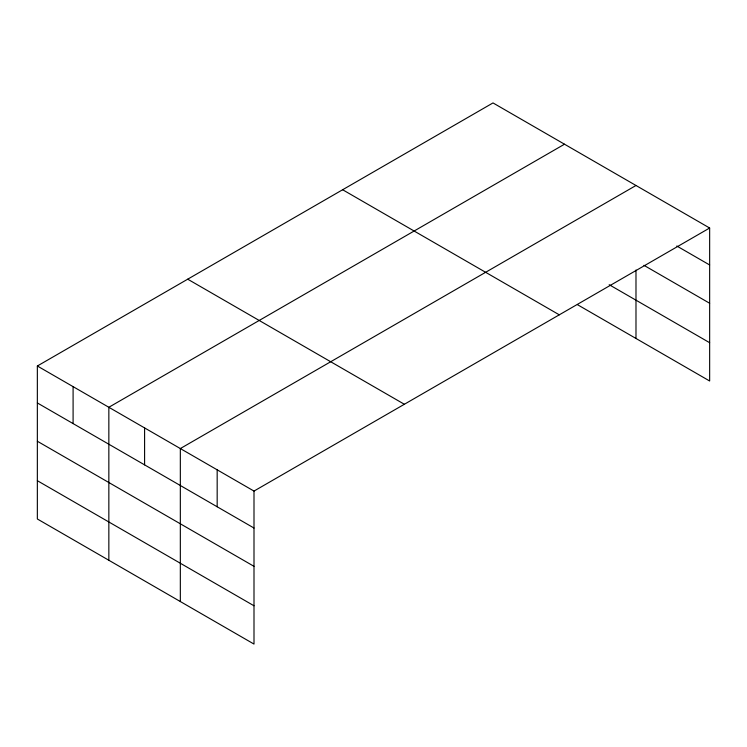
<?xml version="1.0" encoding="UTF-8"?>
<svg xmlns="http://www.w3.org/2000/svg" width="747" height="747" viewBox="0 0 747 747"><rect width="100%" height="100%" fill="white"/><g stroke="black" fill="none" stroke-linecap="round" stroke-linejoin="round"><path stroke-width="1.12" d="M37.35 366.002L253.999 491.078L253.999 644.073L37.35 518.988L37.35 366.002L493.001 102.927L709.65 228.012L709.65 380.998L577.403 304.645M564.499 144.208L108.847 407.274L108.847 560.259M635.986 185.489L180.335 448.555L180.335 601.54M253.999 491.078L709.65 228.012M676.801 246.006L709.65 264.97M643.951 265.325L709.65 303.263M609.178 284.7L709.65 342.714M342.64 189.747L559.288 314.823M187.712 279.191L404.36 404.267M37.35 402.95L253.999 528.036M37.35 441.244L253.999 566.329M37.35 480.694L253.999 605.78M635.986 270.012L635.986 338.475M217.172 469.816L217.172 506.774M144.591 427.919L144.591 464.867M73.094 386.638L73.094 423.596"/></g></svg>
